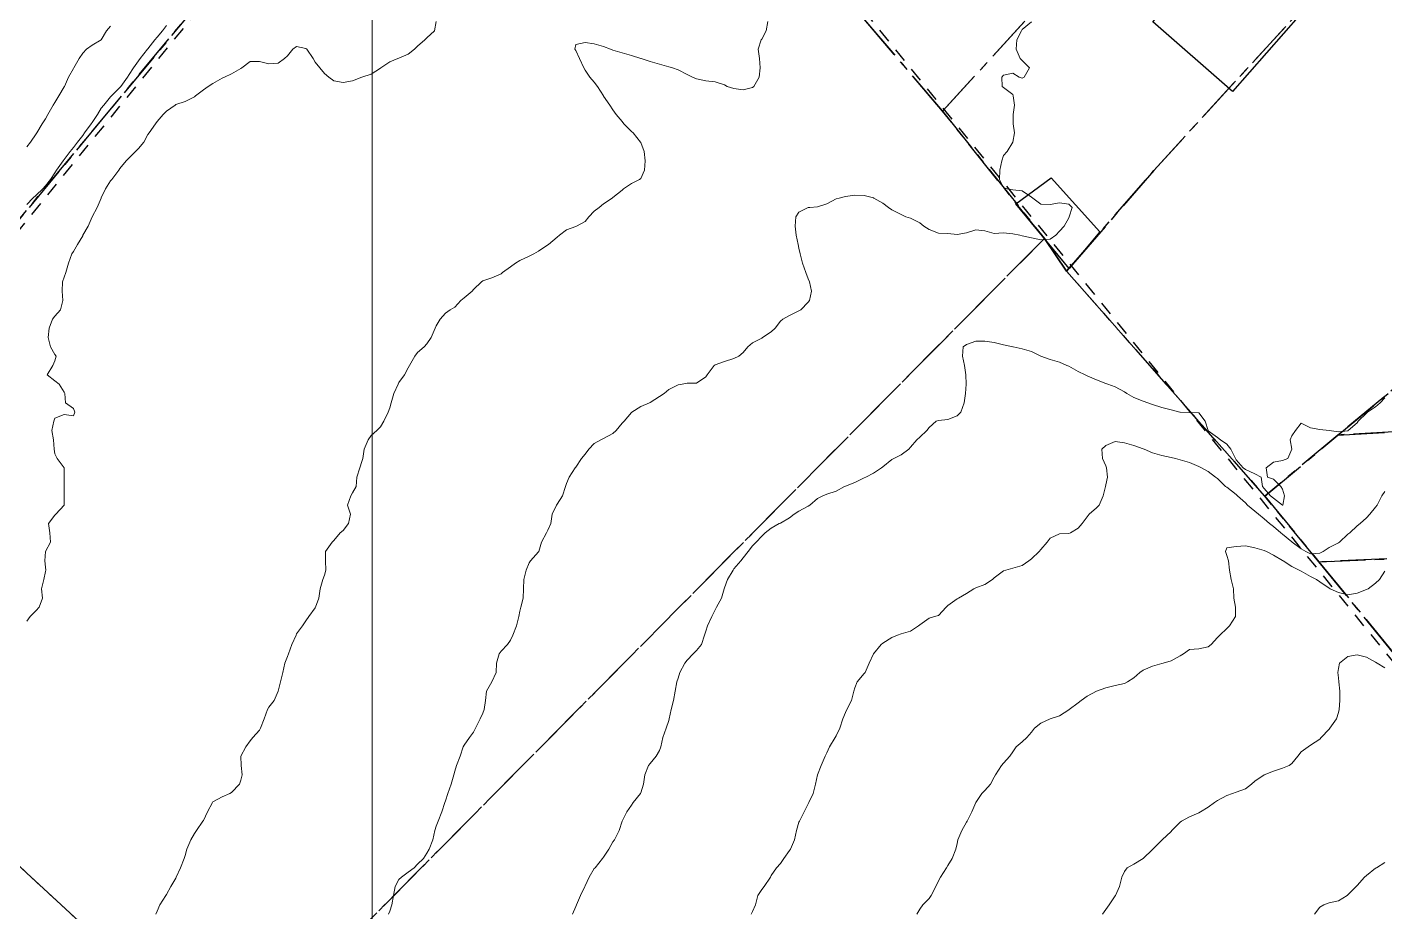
# Model space of a CAD drawing. Header units: centimetres. Extents: x 0 to 642158, y -847 to 649707.
# Drawn here: x 616348.3 to 616421.2, y 621031.9 to 621079.4 of the extents above; entities that cross this region are included whole.
import ezdxf

# ---------------------------------------------------------------- set-up
doc = ezdxf.new("R2010")
doc.units = ezdxf.units.CM
doc.header["$MEASUREMENT"] = 0
doc.linetypes.add('CENTERX2', pattern=[4, 2.5, -0.5, 0.5, -0.5])
doc.linetypes.add('JIS_02_0.7', pattern=[1.35, 0.75, -0.6])
for name, color, linetype, lineweight in [('MEV_grille', 254, 'Continuous', 9), ('WAL_parcellaire agricole', 7, 'JIS_02_0.7', 25), ('WAL_topographie 0.5', 253, 'Continuous', 20)]:
    doc.layers.add(name, color=color, linetype=linetype, lineweight=lineweight)
doc.layers.add('SPW_batiments', color=7, linetype='Continuous')
doc.layers.add('SPW_parcellaire cadastral', color=7, linetype='CENTERX2', lineweight=25, true_color=0xff0542)

# ---------------------------------------------------------------- blocks, each defined once
blk = doc.blocks.new('*U112')
at = {"layer": 'MEV_grille', "transparency": 33554687}
blk.add_lwpolyline([(0, 1825.476), (0, -1825.476)], dxfattribs=at)
blk = doc.blocks.new('*U113')
at = {"layer": 'MEV_grille', "color": 0, "linetype": 'ByBlock', "lineweight": -2, "transparency": 16777216}
blk.add_blockref('*U112', (1000, 0), dxfattribs=at)

msp = doc.modelspace()

# ---------------------------------------------------------------- linework, layer by layer
at = {"layer": 'SPW_batiments'}
for points in [[(616408.764, 621079.733), (616414.248, 621085.994), (616418.532, 621082.243), (616413.048, 621075.981), (616408.764, 621079.733)], [(616405.922, 621068.439), (616404.273, 621066.472), (616401.405, 621069.938), (616403.305, 621071.338), (616405.922, 621068.439)]]:
    msp.add_lwpolyline(points, dxfattribs=at)
at = {"layer": 'SPW_parcellaire cadastral'}
for points in [[(616429.612, 621110.742), (616425.786, 621106.34), (616417.939, 621097.498), (616415.363, 621094.534), (616397.472, 621074.92), (616390.677, 621082.875), (616397.675, 621090.487), (616403.704, 621097.045), (616425.196, 621121.507), (616429.612, 621110.742)], [(616234.504, 621097.133), (616236.971, 621100.516), (616242.02, 621096.552), (616243.227, 621095.632), (616257.622, 621084.703), (616279.907, 621067.106), (616285.635, 621062.58), (616294.938, 621074.355), (616296.156, 621073.325), (616331.518, 621116.661), (616336.501, 621112.779), (616340.801, 621109.396), (616349.064, 621102.902), (616357.004, 621096.65), (616365.286, 621090.149), (616331.308, 621049.179), (616335.409, 621045.813), (616267.58, 620957.645), (616263.613, 620952.538), (616261.912, 620966.122), (616250.942, 621018.209), (616235.854, 621085.618), (616234.067, 621096.533), (616234.504, 621097.133)], [(616436.334, 621100.841), (616418.521, 621082.322), (616408.822, 621071.738), (616404.139, 621066.321), (616402.941, 621068.081), (616397.472, 621074.92), (616415.363, 621094.534), (616417.939, 621097.498), (616425.786, 621106.34), (616429.612, 621110.742), (616436.334, 621100.841)], [(616335.409, 621045.813), (616331.308, 621049.179), (616365.286, 621090.149), (616374.851, 621101.617), (616376.611, 621100.22), (616390.677, 621082.875), (616397.472, 621074.92), (616402.941, 621068.081), (616359.425, 621024.116), (616353.241, 621029.345), (616335.409, 621045.813)], [(616414.789, 621054.224), (616404.139, 621066.321), (616408.822, 621071.738), (616418.521, 621082.322), (616436.334, 621100.841), (616448.697, 621082.468), (616440.533, 621075.457), (616427.351, 621064.646), (616418.722, 621057.514), (616414.789, 621054.224)], [(616444.846, 620858.824), (616328.319, 620999.221), (616353.241, 621029.345), (616359.425, 621024.116), (616402.941, 621068.081), (616404.139, 621066.321), (616414.789, 621054.224), (616417.702, 621050.693), (616424.235, 621042.692)], [(616455.003, 621059.684), (616446.008, 621059.059), (616418.722, 621057.514), (616427.351, 621064.646), (616443.579, 621065.337), (616445.606, 621065.521), (616454.606, 621066.072), (616455.003, 621059.684)], [(616414.789, 621054.224), (616418.722, 621057.514), (616446.008, 621059.059), (616455.003, 621059.684), (616455.452, 621052.453), (616446.452, 621051.902), (616445.331, 621051.87), (616417.702, 621050.693), (616414.789, 621054.224)], [(616455.452, 621052.453), (616455.875, 621045.644), (616456.024, 621044.477), (616424.235, 621042.692), (616417.702, 621050.693), (616445.331, 621051.87), (616446.452, 621051.902), (616455.452, 621052.453)], [(616261.41, 620918.602), (616263.613, 620952.538), (616267.58, 620957.645), (616335.409, 621045.813), (616353.241, 621029.345), (616328.319, 620999.221), (616265.689, 620921.537), (616262.741, 620917.58), (616261.41, 620918.602)]]:
    msp.add_lwpolyline(points, dxfattribs=at)
at = {"layer": 'WAL_parcellaire agricole'}
msp.add_lwpolyline([(616324.031, 621000.478), (616269.31, 620938.403), (616268.869, 620960.806), (616335.692, 621044.813), (616332.483, 621048.937), (616345.106, 621065.188), (616375.352, 621102.317), (616518.538, 620926.168), (616439.713, 620860.66), (616324.031, 621000.478)], dxfattribs=at)
at = {"layer": 'WAL_topographie 0.5'}
for points in [[(616370.25, 621079.75), (616370.162, 621079.25), (616369.75, 621078.861), (616369.645, 621078.75), (616369.25, 621078.424), (616369.083, 621078.25), (616368.75, 621077.983), (616368.25, 621077.769), (616368.194, 621077.75), (616367.75, 621077.576), (616367.281, 621077.25), (616367.25, 621077.228), (616366.75, 621076.917), (616366.25, 621076.75), (616366.25, 621076.75), (616365.75, 621076.562), (616365.25, 621076.467), (616364.75, 621076.56), (616364.484, 621076.75), (616364.25, 621076.945), (616364, 621077.25), (616363.75, 621077.555), (616363.637, 621077.75), (616363.292, 621078.25), (616363.25, 621078.3), (616362.75, 621078.398), (616362.55, 621078.25), (616362.25, 621077.897), (616362.103, 621077.75), (616361.75, 621077.5), (616361.25, 621077.474), (616360.75, 621077.602), (616360.25, 621077.589), (616359.798, 621077.25), (616359.75, 621077.22), (616359.25, 621076.933), (616358.875, 621076.75), (616358.75, 621076.693), (616358.25, 621076.417), (616358, 621076.25), (616357.75, 621076.069), (616357.308, 621075.75), (616357.25, 621075.692), (616356.75, 621075.45), (616356.25, 621075.274), (616356.219, 621075.25), (616355.75, 621074.931), (616355.573, 621074.75), (616355.25, 621074.362), (616355.163, 621074.25), (616354.819, 621073.75), (616354.75, 621073.663), (616354.534, 621073.25), (616354.25, 621072.912), (616354.096, 621072.75), (616353.75, 621072.412), (616353.591, 621072.25), (616353.25, 621071.85), (616353.193, 621071.75), (616352.816, 621071.25), (616352.75, 621071.174), (616352.481, 621070.75), (616352.25, 621070.27), (616352.242, 621070.25), (616352.02, 621069.75), (616351.75, 621069.25), (616351.75, 621069.25), (616351.543, 621068.75), (616351.263, 621068.25), (616351.25, 621068.227), (616350.966, 621067.75), (616350.75, 621067.387), (616350.656, 621067.25), (616350.484, 621066.75), (616350.343, 621066.25), (616350.25, 621066), (616350.158, 621065.75), (616350.139, 621065.25), (616350.173, 621064.75), (616350.05, 621064.25), (616349.75, 621063.897), (616349.625, 621063.75), (616349.447, 621063.25), (616349.399, 621062.75), (616349.517, 621062.25), (616349.75, 621061.838), (616349.829, 621061.75), (616349.75, 621061.5), (616349.643, 621061.25), (616349.341, 621060.75), (616349.75, 621060.428), (616349.977, 621060.25), (616350.25, 621059.821), (616350.295, 621059.75), (616350.333, 621059.25), (616350.75, 621058.938), (616350.833, 621058.75), (616350.75, 621058.536), (616350.25, 621058.625), (616349.75, 621058.417), (616349.7, 621058.25), (616349.583, 621057.75), (616349.673, 621057.25), (616349.712, 621056.75), (616349.75, 621056.5), (616349.875, 621056.25), (616350.25, 621055.75), (616350.25, 621055.75), (616350.25, 621055.25), (616350.25, 621054.75), (616350.25, 621054.25), (616350.25, 621053.75), (616350.25, 621053.75), (616349.8, 621053.25), (616349.75, 621053.212), (616349.417, 621052.75), (616349.487, 621052.25), (616349.517, 621051.75), (616349.25, 621051.25), (616349.25, 621051.25), (616349.212, 621050.75), (616349.25, 621050.417), (616349.268, 621050.25), (616349.25, 621050.179), (616349.156, 621049.75), (616349.036, 621049.25), (616349.083, 621048.75), (616348.908, 621048.25), (616348.75, 621048.073), (616348.427, 621047.75), (616348.25, 621047.5)], [(616388.071, 621079.75), (616387.983, 621079.25), (616387.75, 621078.796), (616387.718, 621078.75), (616387.556, 621078.25), (616387.631, 621077.75), (616387.663, 621077.25), (616387.607, 621076.75), (616387.319, 621076.25), (616387.25, 621076.192), (616386.75, 621076.067), (616386.25, 621076.141), (616385.9, 621076.25), (616385.75, 621076.331), (616385.25, 621076.5), (616384.75, 621076.553), (616384.25, 621076.653), (616384.033, 621076.75), (616383.75, 621076.902), (616383.25, 621077.149), (616382.946, 621077.25), (616382.75, 621077.308), (616382.25, 621077.443), (616381.75, 621077.586), (616381.269, 621077.75), (616381.25, 621077.757), (616380.75, 621077.914), (616380.25, 621078.057), (616379.75, 621078.201), (616379.62, 621078.25), (616379.25, 621078.409), (616378.75, 621078.55), (616378.25, 621078.622), (616377.75, 621078.5), (616377.707, 621078.25), (616377.75, 621078.192), (616377.959, 621077.75), (616378.183, 621077.25), (616378.25, 621077.128), (616378.512, 621076.75), (616378.75, 621076.478), (616378.919, 621076.25), (616379.238, 621075.75), (616379.25, 621075.731), (616379.583, 621075.25), (616379.75, 621075), (616379.933, 621074.75), (616380.25, 621074.362), (616380.344, 621074.25), (616380.75, 621073.838), (616380.83, 621073.75), (616381.241, 621073.25), (616381.25, 621073.231), (616381.431, 621072.75), (616381.487, 621072.25), (616381.454, 621071.75), (616381.25, 621071.3), (616381.183, 621071.25), (616380.75, 621071.04), (616380.322, 621070.75), (616380.25, 621070.685), (616379.75, 621070.274), (616379.717, 621070.25), (616379.25, 621069.946), (616379.013, 621069.75), (616378.75, 621069.55), (616378.45, 621069.25), (616378.25, 621069), (616377.796, 621068.75), (616377.75, 621068.727), (616377.25, 621068.55), (616376.875, 621068.25), (616376.75, 621068.15), (616376.279, 621067.75), (616376.25, 621067.735), (616375.75, 621067.401), (616375.5, 621067.25), (616375.25, 621067.134), (616374.75, 621066.904), (616374.515, 621066.75), (616374.25, 621066.563), (616373.822, 621066.25), (616373.75, 621066.187), (616373.25, 621065.963), (616372.75, 621065.797), (616372.679, 621065.75), (616372.25, 621065.341), (616372.179, 621065.25), (616371.75, 621064.886), (616371.583, 621064.75), (616371.25, 621064.39), (616371, 621064.25), (616370.75, 621064.056), (616370.46, 621063.75), (616370.25, 621063.387), (616370.19, 621063.25), (616369.972, 621062.75), (616369.75, 621062.417), (616369.6, 621062.25), (616369.25, 621061.958), (616369.094, 621061.75), (616368.819, 621061.25), (616368.75, 621061.125), (616368.542, 621060.75), (616368.25, 621060.33), (616368.199, 621060.25), (616367.979, 621059.75), (616367.836, 621059.25), (616367.75, 621058.977), (616367.676, 621058.75), (616367.438, 621058.25), (616367.25, 621057.95), (616367.068, 621057.75), (616366.75, 621057.481), (616366.596, 621057.25), (616366.372, 621056.75), (616366.3, 621056.25), (616366.25, 621056.083), (616366.15, 621055.75), (616365.992, 621055.25), (616365.944, 621054.75), (616365.75, 621054.397), (616365.654, 621054.25), (616365.482, 621053.75), (616365.641, 621053.25), (616365.536, 621052.75), (616365.25, 621052.375), (616365.083, 621052.25), (616364.75, 621051.85), (616364.659, 621051.75), (616364.306, 621051.25), (616364.298, 621050.75), (616364.323, 621050.25), (616364.25, 621049.977), (616364.161, 621049.75), (616364.008, 621049.25), (616363.939, 621048.75), (616363.764, 621048.25), (616363.75, 621048.222), (616363.396, 621047.75), (616363.25, 621047.517), (616363.059, 621047.25), (616362.75, 621046.817), (616362.721, 621046.75), (616362.494, 621046.25), (616362.304, 621045.75), (616362.25, 621045.603), (616362.122, 621045.25), (616362, 621044.75), (616361.885, 621044.25), (616361.75, 621043.75), (616361.75, 621043.75), (616361.538, 621043.25), (616361.25, 621042.875), (616361.184, 621042.75), (616361.011, 621042.25), (616360.81, 621041.75), (616360.75, 621041.654), (616360.388, 621041.25), (616360.25, 621041.068), (616360.017, 621040.75), (616359.75, 621040.25), (616359.76, 621039.75), (616359.828, 621039.25), (616359.75, 621038.956), (616359.672, 621038.75), (616359.25, 621038.298), (616359.163, 621038.25), (616358.75, 621038.067), (616358.25, 621037.79), (616358.219, 621037.75), (616357.966, 621037.25), (616357.75, 621036.798), (616357.713, 621036.75), (616357.37, 621036.25), (616357.25, 621036.083), (616357.056, 621035.75), (616356.85, 621035.25), (616356.75, 621034.9), (616356.712, 621034.75), (616356.512, 621034.25), (616356.276, 621033.75), (616356.25, 621033.691), (616355.982, 621033.25), (616355.75, 621032.817), (616355.72, 621032.75), (616355.389, 621032.25), (616355.25, 621031.917), (616355.179, 621031.75)], [(616402.25, 621079.726), (616401.75, 621079.308), (616401.715, 621079.25), (616401.468, 621078.75), (616401.421, 621078.25), (616401.643, 621077.75), (616401.75, 621077.643), (616402.143, 621077.25), (616401.85, 621076.75), (616401.75, 621076.694), (616401.583, 621076.75), (616401.25, 621076.973), (616400.75, 621076.865), (616400.656, 621076.75), (616400.673, 621076.25), (616400.75, 621076.194), (616401.25, 621075.813), (616401.271, 621075.75), (616401.328, 621075.25), (616401.265, 621074.75), (616401.265, 621074.25), (616401.333, 621073.75), (616401.25, 621073.25), (616401.25, 621073.25), (616400.937, 621072.75), (616400.75, 621072.536), (616400.661, 621072.25), (616400.54, 621071.75), (616400.538, 621071.25), (616400.75, 621070.827), (616400.938, 621070.75), (616401.25, 621070.699), (616401.75, 621070.635), (616402.25, 621070.303), (616402.321, 621070.25), (616402.75, 621069.917), (616403.25, 621069.898), (616403.75, 621069.988), (616404.25, 621069.921), (616404.437, 621069.75), (616404.276, 621069.25), (616404.25, 621069.191), (616404.008, 621068.75), (616403.75, 621068.464), (616403.556, 621068.25), (616403.25, 621068.039), (616402.75, 621068), (616402.25, 621068.117), (616401.75, 621068.223), (616401.617, 621068.25), (616401.25, 621068.326), (616400.75, 621068.378), (616400.25, 621068.355), (616399.75, 621068.483), (616399.25, 621068.548), (616398.75, 621068.379), (616398.25, 621068.287), (616397.75, 621068.339), (616397.25, 621068.373), (616396.75, 621068.567), (616396.471, 621068.75), (616396.25, 621068.917), (616395.75, 621069.165), (616395.5, 621069.25), (616395.25, 621069.364), (616394.75, 621069.618), (616394.567, 621069.75), (616394.25, 621069.974), (616393.779, 621070.25), (616393.75, 621070.266), (616393.25, 621070.389), (616392.75, 621070.401), (616392.25, 621070.328), (616391.917, 621070.25), (616391.75, 621070.205), (616391.25, 621069.944), (616390.75, 621069.785), (616390.333, 621069.75), (616390.25, 621069.74), (616389.75, 621069.5), (616389.58, 621069.25), (616389.54, 621068.75), (616389.608, 621068.25), (616389.706, 621067.75), (616389.75, 621067.566), (616389.821, 621067.25), (616389.945, 621066.75), (616390.116, 621066.25), (616390.25, 621065.911), (616390.324, 621065.75), (616390.42, 621065.25), (616390.311, 621064.75), (616390.25, 621064.657), (616389.857, 621064.25), (616389.75, 621064.187), (616389.25, 621063.946), (616388.89, 621063.75), (616388.75, 621063.633), (616388.463, 621063.25), (616388.25, 621063.069), (616387.795, 621062.75), (616387.75, 621062.717), (616387.25, 621062.476), (616387, 621062.25), (616386.75, 621061.958), (616386.512, 621061.75), (616386.25, 621061.63), (616385.75, 621061.463), (616385.25, 621061.278), (616385.198, 621061.25), (616384.823, 621060.75), (616384.75, 621060.635), (616384.25, 621060.303), (616383.75, 621060.298), (616383.464, 621060.25), (616383.25, 621060.212), (616382.75, 621059.962), (616382.509, 621059.75), (616382.25, 621059.576), (616381.75, 621059.261), (616381.719, 621059.25), (616381.25, 621059.042), (616380.773, 621058.75), (616380.75, 621058.731), (616380.347, 621058.25), (616380.25, 621058.146), (616379.921, 621057.75), (616379.75, 621057.596), (616379.25, 621057.323), (616379.098, 621057.25), (616378.75, 621057.055), (616378.459, 621056.75), (616378.25, 621056.485), (616378.068, 621056.25), (616377.75, 621055.783), (616377.726, 621055.75), (616377.399, 621055.25), (616377.25, 621054.906), (616377.197, 621054.75), (616377.034, 621054.25), (616376.75, 621053.794), (616376.72, 621053.75), (616376.483, 621053.25), (616376.417, 621052.75), (616376.25, 621052.404), (616376.187, 621052.25), (616375.912, 621051.75), (616375.765, 621051.25), (616375.75, 621051.225), (616375.318, 621050.75), (616375.25, 621050.643), (616375.088, 621050.25), (616374.969, 621049.75), (616374.95, 621049.25), (616374.92, 621048.75), (616374.793, 621048.25), (616374.75, 621048.05), (616374.686, 621047.75), (616374.56, 621047.25), (616374.365, 621046.75), (616374.25, 621046.477), (616374.078, 621046.25), (616373.75, 621045.885), (616373.644, 621045.75), (616373.5, 621045.25), (616373.467, 621044.75), (616373.25, 621044.25), (616373.25, 621044.25), (616372.953, 621043.75), (616372.906, 621043.25), (616372.829, 621042.75), (616372.75, 621042.559), (616372.617, 621042.25), (616372.357, 621041.75), (616372.25, 621041.536), (616372.043, 621041.25), (616371.75, 621040.845), (616371.699, 621040.75), (616371.534, 621040.25), (616371.341, 621039.75), (616371.25, 621039.45), (616371.191, 621039.25), (616371.05, 621038.75), (616370.883, 621038.25), (616370.75, 621037.85), (616370.708, 621037.75), (616370.553, 621037.25), (616370.361, 621036.75), (616370.25, 621036.484), (616370.181, 621036.25), (616370.071, 621035.75), (616369.879, 621035.25), (616369.75, 621035.036), (616369.574, 621034.75), (616369.25, 621034.436), (616369.059, 621034.25), (616368.75, 621034.011), (616368.391, 621033.75), (616368.25, 621033.625), (616368.054, 621033.25), (616367.952, 621032.75), (616367.86, 621032.25), (616367.75, 621031.908), (616367.679, 621031.75)], [(616355.75, 621079.534), (616355.534, 621079.25), (616355.25, 621078.905), (616355.132, 621078.75), (616354.75, 621078.28), (616354.728, 621078.25), (616354.344, 621077.75), (616354.25, 621077.621), (616353.971, 621077.25), (616353.75, 621076.894), (616353.661, 621076.75), (616353.306, 621076.25), (616353.25, 621076.191), (616352.8, 621075.75), (616352.75, 621075.699), (616352.383, 621075.25), (616352.25, 621075.078), (616352.037, 621074.75), (616351.75, 621074.315), (616351.707, 621074.25), (616351.347, 621073.75), (616351.25, 621073.62), (616350.977, 621073.25), (616350.75, 621072.973), (616350.57, 621072.75), (616350.25, 621072.325), (616350.193, 621072.25), (616349.844, 621071.75), (616349.75, 621071.603), (616349.518, 621071.25), (616349.25, 621070.908), (616349.108, 621070.75), (616348.75, 621070.414), (616348.574, 621070.25), (616348.25, 621069.904)], [(616352.75, 621079.494), (616352.53, 621079.25), (616352.25, 621078.767), (616352.233, 621078.75), (616351.75, 621078.475), (616351.462, 621078.25), (616351.25, 621078.043), (616351.05, 621077.75), (616350.77, 621077.25), (616350.75, 621077.212), (616350.489, 621076.75), (616350.262, 621076.25), (616350.25, 621076.226), (616349.971, 621075.75), (616349.75, 621075.398), (616349.668, 621075.25), (616349.382, 621074.75), (616349.25, 621074.517), (616349.078, 621074.25), (616348.782, 621073.75), (616348.75, 621073.697), (616348.436, 621073.25), (616348.25, 621073.01)], [(616421.25, 621059.506), (616421, 621059.25), (616420.75, 621059.025), (616420.318, 621058.75), (616420.25, 621058.688), (616419.817, 621058.25), (616419.75, 621058.166), (616419.272, 621057.75), (616419.25, 621057.738), (616418.75, 621057.68), (616418.25, 621057.75), (616418.25, 621057.75), (616417.75, 621057.809), (616417.25, 621057.896), (616416.75, 621058.15), (616416.45, 621057.75), (616416.25, 621057.464), (616416.156, 621057.25), (616416.25, 621056.75), (616416.25, 621056.75), (616416.25, 621056.75), (616416.036, 621056.25), (616415.75, 621056.145), (616415.25, 621056.045), (616414.868, 621055.75), (616414.942, 621055.25), (616415.25, 621055.142), (616415.653, 621054.75), (616415.75, 621054.61), (616415.853, 621054.25), (616415.76, 621053.75), (616415.75, 621053.747), (616415.744, 621053.75), (616415.25, 621054.127), (616415.097, 621054.25), (616414.75, 621054.641), (616414.662, 621054.75), (616414.603, 621055.25), (616414.25, 621055.432), (616413.75, 621055.655), (616413.636, 621055.75), (616413.25, 621056.188), (616413.22, 621056.25), (616412.957, 621056.75), (616412.75, 621057.015), (616412.41, 621057.25), (616412.25, 621057.379), (616411.75, 621057.744), (616411.745, 621057.75), (616411.593, 621058.25), (616411.25, 621058.699), (616410.75, 621058.722), (616410.25, 621058.746), (616410.231, 621058.75), (616409.75, 621058.861), (616409.25, 621058.995), (616408.75, 621059.161), (616408.495, 621059.25), (616408.25, 621059.333), (616407.75, 621059.539), (616407.368, 621059.75), (616407.25, 621059.83), (616406.75, 621060.095), (616406.348, 621060.25), (616406.25, 621060.29), (616405.75, 621060.478), (616405.25, 621060.693), (616405.127, 621060.75), (616404.75, 621060.936), (616404.25, 621061.208), (616404.152, 621061.25), (616403.75, 621061.426), (616403.25, 621061.572), (616402.76, 621061.75), (616402.75, 621061.755), (616402.25, 621061.998), (616401.75, 621062.144), (616401.269, 621062.25), (616401.25, 621062.254), (616400.75, 621062.37), (616400.25, 621062.482), (616399.75, 621062.563), (616399.25, 621062.55), (616398.75, 621062.382), (616398.58, 621062.25), (616398.534, 621061.75), (616398.65, 621061.25), (616398.728, 621060.75), (616398.74, 621060.25), (616398.701, 621059.75), (616398.635, 621059.25), (616398.459, 621058.75), (616398.25, 621058.536), (616397.75, 621058.344), (616397.25, 621058.298), (616397.125, 621058.25), (616396.75, 621057.924), (616396.617, 621057.75), (616396.25, 621057.395), (616396.095, 621057.25), (616395.75, 621056.865), (616395.653, 621056.75), (616395.25, 621056.445), (616394.85, 621056.25), (616394.75, 621056.199), (616394.25, 621055.795), (616394.185, 621055.75), (616393.75, 621055.456), (616393.338, 621055.25), (616393.25, 621055.214), (616392.75, 621054.96), (616392.25, 621054.771), (616392.202, 621054.75), (616391.75, 621054.493), (616391.25, 621054.338), (616391.031, 621054.25), (616390.75, 621054.1), (616390.33, 621053.75), (616390.25, 621053.689), (616389.75, 621053.417), (616389.49, 621053.25), (616389.25, 621053.068), (616388.75, 621052.778), (616388.687, 621052.75), (616388.25, 621052.5), (616387.932, 621052.25), (616387.75, 621052.083), (616387.454, 621051.75), (616387.25, 621051.554), (616387.014, 621051.25), (616386.75, 621050.911), (616386.625, 621050.75), (616386.25, 621050.315), (616386.206, 621050.25), (616385.902, 621049.75), (616385.75, 621049.303), (616385.734, 621049.25), (616385.587, 621048.75), (616385.321, 621048.25), (616385.25, 621048.114), (616385.068, 621047.75), (616384.839, 621047.25), (616384.75, 621046.964), (616384.677, 621046.75), (616384.506, 621046.25), (616384.25, 621045.922), (616384.072, 621045.75), (616383.75, 621045.417), (616383.615, 621045.25), (616383.353, 621044.75), (616383.25, 621044.442), (616383.192, 621044.25), (616383.093, 621043.75), (616383.005, 621043.25), (616382.88, 621042.75), (616382.775, 621042.25), (616382.75, 621042.159), (616382.621, 621041.75), (616382.427, 621041.25), (616382.324, 621040.75), (616382.25, 621040.554), (616382.071, 621040.25), (616381.75, 621039.859), (616381.663, 621039.75), (616381.474, 621039.25), (616381.398, 621038.75), (616381.25, 621038.279), (616381.236, 621038.25), (616380.839, 621037.75), (616380.75, 621037.618), (616380.5, 621037.25), (616380.25, 621036.75), (616380.25, 621036.75), (616380.093, 621036.25), (616379.831, 621035.75), (616379.75, 621035.635), (616379.528, 621035.25), (616379.25, 621034.819), (616379.191, 621034.75), (616378.788, 621034.25), (616378.75, 621034.205), (616378.482, 621033.75), (616378.25, 621033.269), (616378.24, 621033.25), (616378.016, 621032.75), (616377.786, 621032.25), (616377.75, 621032.162), (616377.579, 621031.75)], [(616421.25, 621054.485), (616421.09, 621054.25), (616420.825, 621053.75), (616420.75, 621053.636), (616420.436, 621053.25), (616420.25, 621053.067), (616419.914, 621052.75), (616419.75, 621052.629), (616419.358, 621052.25), (616419.25, 621052.175), (616418.811, 621051.75), (616418.75, 621051.72), (616418.25, 621051.46), (616417.927, 621051.25), (616417.75, 621051.169), (616417.25, 621051.126), (616416.993, 621051.25), (616416.75, 621051.39), (616416.269, 621051.75), (616416.25, 621051.764), (616415.75, 621052.176), (616415.66, 621052.25), (616415.25, 621052.589), (616415.051, 621052.75), (616414.75, 621053.002), (616414.456, 621053.25), (616414.25, 621053.419), (616413.868, 621053.75), (616413.75, 621053.864), (616413.322, 621054.25), (616413.25, 621054.313), (616412.75, 621054.702), (616412.686, 621054.75), (616412.25, 621055.171), (616412.142, 621055.25), (616411.75, 621055.56), (616411.38, 621055.75), (616411.25, 621055.824), (616410.75, 621056.028), (616410.25, 621056.177), (616409.994, 621056.25), (616409.75, 621056.311), (616409.25, 621056.408), (616408.75, 621056.547), (616408.309, 621056.75), (616408.25, 621056.773), (616407.75, 621056.953), (616407.25, 621057.099), (616406.75, 621057.17), (616406.25, 621056.957), (616406.029, 621056.75), (616406.061, 621056.25), (616406.25, 621055.863), (616406.288, 621055.75), (616406.335, 621055.25), (616406.25, 621054.827), (616406.231, 621054.75), (616406.107, 621054.25), (616405.886, 621053.75), (616405.75, 621053.605), (616405.357, 621053.25), (616405.25, 621053.107), (616404.972, 621052.75), (616404.75, 621052.51), (616404.344, 621052.25), (616404.25, 621052.212), (616403.75, 621052.201), (616403.25, 621051.976), (616403.098, 621051.75), (616402.75, 621051.35), (616402.655, 621051.25), (616402.25, 621050.855), (616402.105, 621050.75), (616401.75, 621050.5), (616401.25, 621050.354), (616400.865, 621050.25), (616400.75, 621050.209), (616400.25, 621049.833), (616400.146, 621049.75), (616399.75, 621049.47), (616399.25, 621049.298), (616399.15, 621049.25), (616398.75, 621049), (616398.329, 621048.75), (616398.25, 621048.708), (616397.75, 621048.35), (616397.66, 621048.25), (616397.25, 621047.818), (616397.042, 621047.75), (616396.75, 621047.662), (616396.25, 621047.313), (616396.185, 621047.25), (616395.75, 621046.963), (616395.25, 621046.827), (616395.039, 621046.75), (616394.75, 621046.625), (616394.25, 621046.32), (616394.177, 621046.25), (616393.75, 621045.75), (616393.75, 621045.75), (616393.529, 621045.25), (616393.311, 621044.75), (616393.25, 621044.691), (616392.875, 621044.25), (616392.75, 621043.917), (616392.7, 621043.75), (616392.566, 621043.25), (616392.318, 621042.75), (616392.25, 621042.592), (616392.106, 621042.25), (616391.94, 621041.75), (616391.75, 621041.337), (616391.693, 621041.25), (616391.393, 621040.75), (616391.25, 621040.434), (616391.167, 621040.25), (616390.95, 621039.75), (616390.75, 621039.25), (616390.75, 621039.25), (616390.64, 621038.75), (616390.516, 621038.25), (616390.283, 621037.75), (616390.25, 621037.687), (616390.036, 621037.25), (616389.772, 621036.75), (616389.75, 621036.694), (616389.612, 621036.25), (616389.51, 621035.75), (616389.29, 621035.25), (616389.25, 621035.179), (616388.942, 621034.75), (616388.75, 621034.472), (616388.536, 621034.25), (616388.25, 621033.829), (616388.212, 621033.75), (616387.885, 621033.25), (616387.75, 621033.078), (616387.548, 621032.75), (616387.408, 621032.25), (616387.25, 621031.89), (616387.187, 621031.75)], [(616421.25, 621050.187), (616420.952, 621049.75), (616420.75, 621049.548), (616420.35, 621049.25), (616420.25, 621049.204), (616419.75, 621049.004), (616419.25, 621048.922), (616418.75, 621049.055), (616418.304, 621049.25), (616418.25, 621049.273), (616417.75, 621049.616), (616417.576, 621049.75), (616417.25, 621049.909), (616416.75, 621050.192), (616416.647, 621050.25), (616416.25, 621050.447), (616415.787, 621050.75), (616415.75, 621050.774), (616415.25, 621051.049), (616414.891, 621051.25), (616414.75, 621051.309), (616414.25, 621051.45), (616413.75, 621051.559), (616413.25, 621051.526), (616412.75, 621051.45), (616412.685, 621051.25), (616412.75, 621051.028), (616412.843, 621050.75), (616412.888, 621050.25), (616412.991, 621049.75), (616413.114, 621049.25), (616413.131, 621048.75), (616413.214, 621048.25), (616413.222, 621047.75), (616412.902, 621047.25), (616412.75, 621047.107), (616412.371, 621046.75), (616412.25, 621046.625), (616411.907, 621046.25), (616411.75, 621046.119), (616411.25, 621046.018), (616410.75, 621045.977), (616410.424, 621045.75), (616410.25, 621045.647), (616409.75, 621045.372), (616409.327, 621045.25), (616409.25, 621045.228), (616408.75, 621045.091), (616408.25, 621044.872), (616408.078, 621044.75), (616407.75, 621044.462), (616407.417, 621044.25), (616407.25, 621044.15), (616406.75, 621044.043), (616406.25, 621043.928), (616405.75, 621043.75), (616405.75, 621043.75), (616405.25, 621043.472), (616404.927, 621043.25), (616404.75, 621043.116), (616404.266, 621042.75), (616404.25, 621042.737), (616403.75, 621042.425), (616403.25, 621042.25), (616403.25, 621042.25), (616402.75, 621042.027), (616402.417, 621041.75), (616402.25, 621041.547), (616401.993, 621041.25), (616401.75, 621041.019), (616401.432, 621040.75), (616401.25, 621040.489), (616401.093, 621040.25), (616400.75, 621039.875), (616400.632, 621039.75), (616400.321, 621039.25), (616400.25, 621039.12), (616400.042, 621038.75), (616399.75, 621038.409), (616399.588, 621038.25), (616399.25, 621037.75), (616399.25, 621037.75), (616399.043, 621037.25), (616398.785, 621036.75), (616398.75, 621036.694), (616398.505, 621036.25), (616398.293, 621035.75), (616398.25, 621035.55), (616398.179, 621035.25), (616397.994, 621034.75), (616397.75, 621034.375), (616397.679, 621034.25), (616397.36, 621033.75), (616397.25, 621033.546), (616397.11, 621033.25), (616396.861, 621032.75), (616396.75, 621032.589), (616396.411, 621032.25), (616396.25, 621032.023), (616396.092, 621031.75)], [(616421.25, 621045.002), (616420.832, 621045.25), (616420.75, 621045.305), (616420.25, 621045.577), (616419.75, 621045.694), (616419.25, 621045.611), (616418.815, 621045.25), (616418.75, 621044.969), (616418.71, 621044.75), (616418.75, 621044.458), (616418.779, 621044.25), (616418.829, 621043.75), (616418.832, 621043.25), (616418.793, 621042.75), (616418.75, 621042.592), (616418.64, 621042.25), (616418.288, 621041.75), (616418.25, 621041.696), (616417.827, 621041.25), (616417.75, 621041.164), (616417.25, 621040.831), (616417.125, 621040.75), (616416.75, 621040.485), (616416.572, 621040.25), (616416.25, 621039.847), (616416.098, 621039.75), (616415.75, 621039.599), (616415.25, 621039.448), (616414.75, 621039.25), (616414.75, 621039.25), (616414.25, 621038.913), (616414.071, 621038.75), (616413.75, 621038.495), (616413.25, 621038.308), (616413.062, 621038.25), (616412.75, 621038.134), (616412.25, 621037.861), (616412.089, 621037.75), (616411.75, 621037.506), (616411.327, 621037.25), (616411.25, 621037.205), (616410.75, 621036.986), (616410.319, 621036.75), (616410.25, 621036.697), (616409.791, 621036.25), (616409.75, 621036.202), (616409.267, 621035.75), (616409.25, 621035.736), (616408.777, 621035.25), (616408.75, 621035.227), (616408.25, 621034.75), (616408.25, 621034.75), (616407.75, 621034.448), (616407.388, 621034.25), (616407.25, 621034.05), (616407.107, 621033.75), (616406.987, 621033.25), (616406.76, 621032.75), (616406.75, 621032.734), (616406.417, 621032.25), (616406.25, 621032), (616406.071, 621031.75)], [(616421.25, 621034.524), (616420.79, 621034.25), (616420.75, 621034.225), (616420.25, 621033.831), (616420.153, 621033.75), (616419.75, 621033.297), (616419.698, 621033.25), (616419.25, 621032.786), (616419.213, 621032.75), (616418.75, 621032.466), (616418.25, 621032.357), (616417.964, 621032.25), (616417.75, 621032.135), (616417.456, 621031.75)]]:
    msp.add_lwpolyline(points, dxfattribs=at)

# ---------------------------------------------------------------- block references
at = {"layer": 'MEV_grille', "transparency": 33554687}
msp.add_blockref('*U113', (615366.814, 620593.644), dxfattribs=at)

doc.saveas('drawing.dxf')
